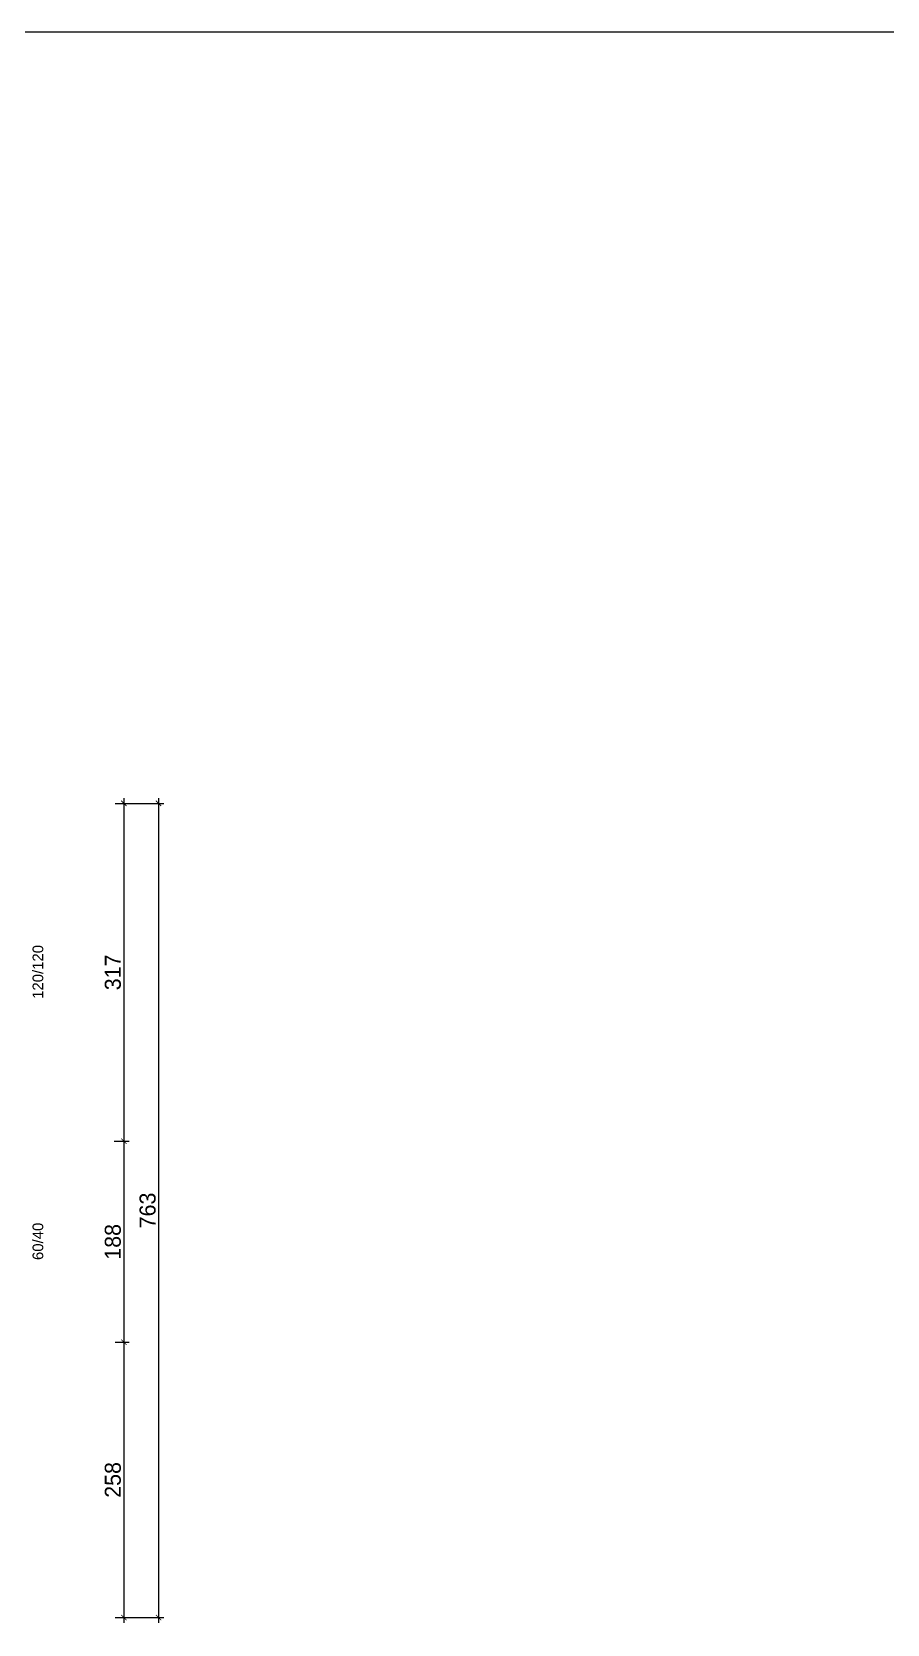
# Model space of a CAD drawing. Header units: inches. Extents: x 321 to 21697, y 7 to 6462.
# Drawn here: x 4756 to 5558, y 4143 to 5636 of the extents above; entities that cross this region are included whole.
import ezdxf

# ---------------------------------------------------------------- set-up
doc = ezdxf.new("R2010")
doc.units = ezdxf.units.IN
doc.header["$MEASUREMENT"] = 0
doc.styles.add('DIŞ ÖLÇÜ', font='FRAMDCN.TTF', dxfattribs={"height": 15})
doc.styles.get("Standard").update_dxf_attribs({"font": 'arial.ttf'})
doc.dimstyles.new('DIŞ ÖLÇÜ', dxfattribs={"dimscale": 0.5, "dimtxt": 15, "dimasz": 10, "dimexe": 10, "dimexo": 10, "dimgap": 5, "dimtad": 1, "dimdec": 0, "dimtxsty": 'DIŞ ÖLÇÜ', "dimblk": 'ARCHTICK', "dimcen": 2.5, "dimdle": 10, "dimadec": 0, "dimazin": 0, "dimtfac": 1, "dimtdec": 0, "dimtix": 1, "dimtmove": 0, "dimatfit": 3, "dimldrblk": 'ARCHTICK', "dimfxl": 60, "dimfxlon": 1, "dimlwd": -1, "dimlwe": -1, "dimarcsym": 0})

# ---------------------------------------------------------------- blocks, each defined once
blk = doc.blocks.new('_ArchTick')
at = {"color": 0, "linetype": 'ByBlock', "const_width": 0.15}
blk.add_lwpolyline([(-0.5, -0.5), (0.5, 0.5)], dxfattribs=at)
blk = doc.blocks.new('*D515')
at = {"color": 0, "transparency": 16777216}
for p, q in [((4845, 4912.5), (4880, 4912.5)), ((4875, 4917.5), (4875, 4144.5)), ((4845, 4149.5), (4880, 4149.5))]:
    blk.add_line(p, q, dxfattribs=at)
at = {"layer": 'Defpoints', "color": 0, "transparency": 16777216}
for p in [(4829.2, 4912.5), (4829.2, 4149.5), (4875, 4149.5)]:
    blk.add_point(p, dxfattribs=at)
at = {"color": 0, "transparency": 16777216, "xscale": 5, "yscale": 5, "zscale": 5}
for p, rotation in [((4875, 4912.5), 90), ((4875, 4149.5), 270)]:
    blk.add_blockref('_ArchTick', p, dxfattribs=dict(at, rotation=rotation))
at = {"color": 0, "transparency": 16777216, "insert": (4864.8, 4531), "char_height": 15, "attachment_point": 5, "rotation": 90, "style": 'DIŞ ÖLÇÜ'}
blk.add_mtext('763', dxfattribs=at)
blk = doc.blocks.new('*D519')
at = {"color": 0, "transparency": 16777216}
for p, q in [((4834.2, 4912.5), (4847.5, 4912.5)), ((4842.5, 4917.5), (4842.5, 4590.8)), ((4833.3, 4595.8), (4847.5, 4595.8))]:
    blk.add_line(p, q, dxfattribs=at)
at = {"layer": 'Defpoints', "color": 0, "transparency": 16777216}
for p in [(4829.2, 4912.5), (4828.3, 4595.8), (4842.5, 4595.8)]:
    blk.add_point(p, dxfattribs=at)
at = {"color": 0, "transparency": 16777216, "xscale": 5, "yscale": 5, "zscale": 5}
for p, rotation in [((4842.5, 4912.5), 90), ((4842.5, 4595.8), 270)]:
    blk.add_blockref('_ArchTick', p, dxfattribs=dict(at, rotation=rotation))
at = {"color": 0, "transparency": 16777216, "insert": (4832.2, 4754.1), "char_height": 15, "attachment_point": 5, "rotation": 90, "style": 'DIŞ ÖLÇÜ'}
blk.add_mtext('317', dxfattribs=at)
blk = doc.blocks.new('*D520')
at = {"color": 0, "transparency": 16777216}
for p, q in [((4842.5, 4600.8), (4842.5, 4402.5)), ((4833.3, 4595.8), (4847.5, 4595.8)), ((4834.2, 4407.5), (4847.5, 4407.5))]:
    blk.add_line(p, q, dxfattribs=at)
at = {"layer": 'Defpoints', "color": 0, "transparency": 16777216}
for p in [(4828.3, 4595.8), (4829.2, 4407.5), (4842.5, 4407.5)]:
    blk.add_point(p, dxfattribs=at)
at = {"color": 0, "transparency": 16777216, "xscale": 5, "yscale": 5, "zscale": 5}
for p, rotation in [((4842.5, 4595.8), 90), ((4842.5, 4407.5), 270)]:
    blk.add_blockref('_ArchTick', p, dxfattribs=dict(at, rotation=rotation))
at = {"color": 0, "transparency": 16777216, "insert": (4832.2, 4501.6), "char_height": 15, "attachment_point": 5, "rotation": 90, "style": 'DIŞ ÖLÇÜ'}
blk.add_mtext('188', dxfattribs=at)
blk = doc.blocks.new('*D521')
at = {"color": 0, "transparency": 16777216}
for p, q in [((4834.2, 4407.5), (4847.5, 4407.5)), ((4842.5, 4412.5), (4842.5, 4144.5)), ((4834.2, 4149.5), (4847.5, 4149.5))]:
    blk.add_line(p, q, dxfattribs=at)
at = {"layer": 'Defpoints', "color": 0, "transparency": 16777216}
for p in [(4829.2, 4407.5), (4829.2, 4149.5), (4842.5, 4149.5)]:
    blk.add_point(p, dxfattribs=at)
at = {"color": 0, "transparency": 16777216, "xscale": 5, "yscale": 5, "zscale": 5}
for p, rotation in [((4842.5, 4407.5), 90), ((4842.5, 4149.5), 270)]:
    blk.add_blockref('_ArchTick', p, dxfattribs=dict(at, rotation=rotation))
at = {"color": 0, "transparency": 16777216, "insert": (4832.2, 4278.5), "char_height": 15, "attachment_point": 5, "rotation": 90, "style": 'DIŞ ÖLÇÜ'}
blk.add_mtext('258', dxfattribs=at)

msp = doc.modelspace()

# ---------------------------------------------------------------- linework, layer by layer
msp.add_lwpolyline([(2993.1, 5635.5), (5665.1, 5635.5), (5665.1, 3113.1), (2993.1, 3113.1)], close=True)

# ---------------------------------------------------------------- texts
at = {"char_height": 10, "attachment_point": 7, "rotation": 90}
for s, insert in [('\\pxqc;120/120', (4767, 4727.4)), ('\\pxqc;60/40', (4767, 4474.9))]:
    msp.add_mtext_dynamic_manual_height_columns(s, width=54.288, gutter_width=12.5, heights=[0], dxfattribs=dict(at, insert=insert))

# ---------------------------------------------------------------- dimensions: what is measured, and where the dimension line sits
for base, p1, p2, picture, middle in [((4842.5, 4595.8), (4829.2, 4912.5), (4828.3, 4595.8), '*D519', (4832.2, 4754.1)), ((4875, 4149.5), (4829.2, 4912.5), (4829.2, 4149.5), '*D515', (4864.8, 4531)), ((4842.5, 4407.5), (4828.3, 4595.8), (4829.2, 4407.5), '*D520', (4832.2, 4501.6)), ((4842.5, 4149.5), (4829.2, 4407.5), (4829.2, 4149.5), '*D521', (4832.2, 4278.5))]:
    dim = msp.add_linear_dim(base=base, p1=p1, p2=p2, angle=90, dimstyle='DIŞ ÖLÇÜ')
    dim.commit()
    dim.dimension.update_dxf_attribs({"geometry": picture, "text_midpoint": middle})

doc.saveas('drawing.dxf')
